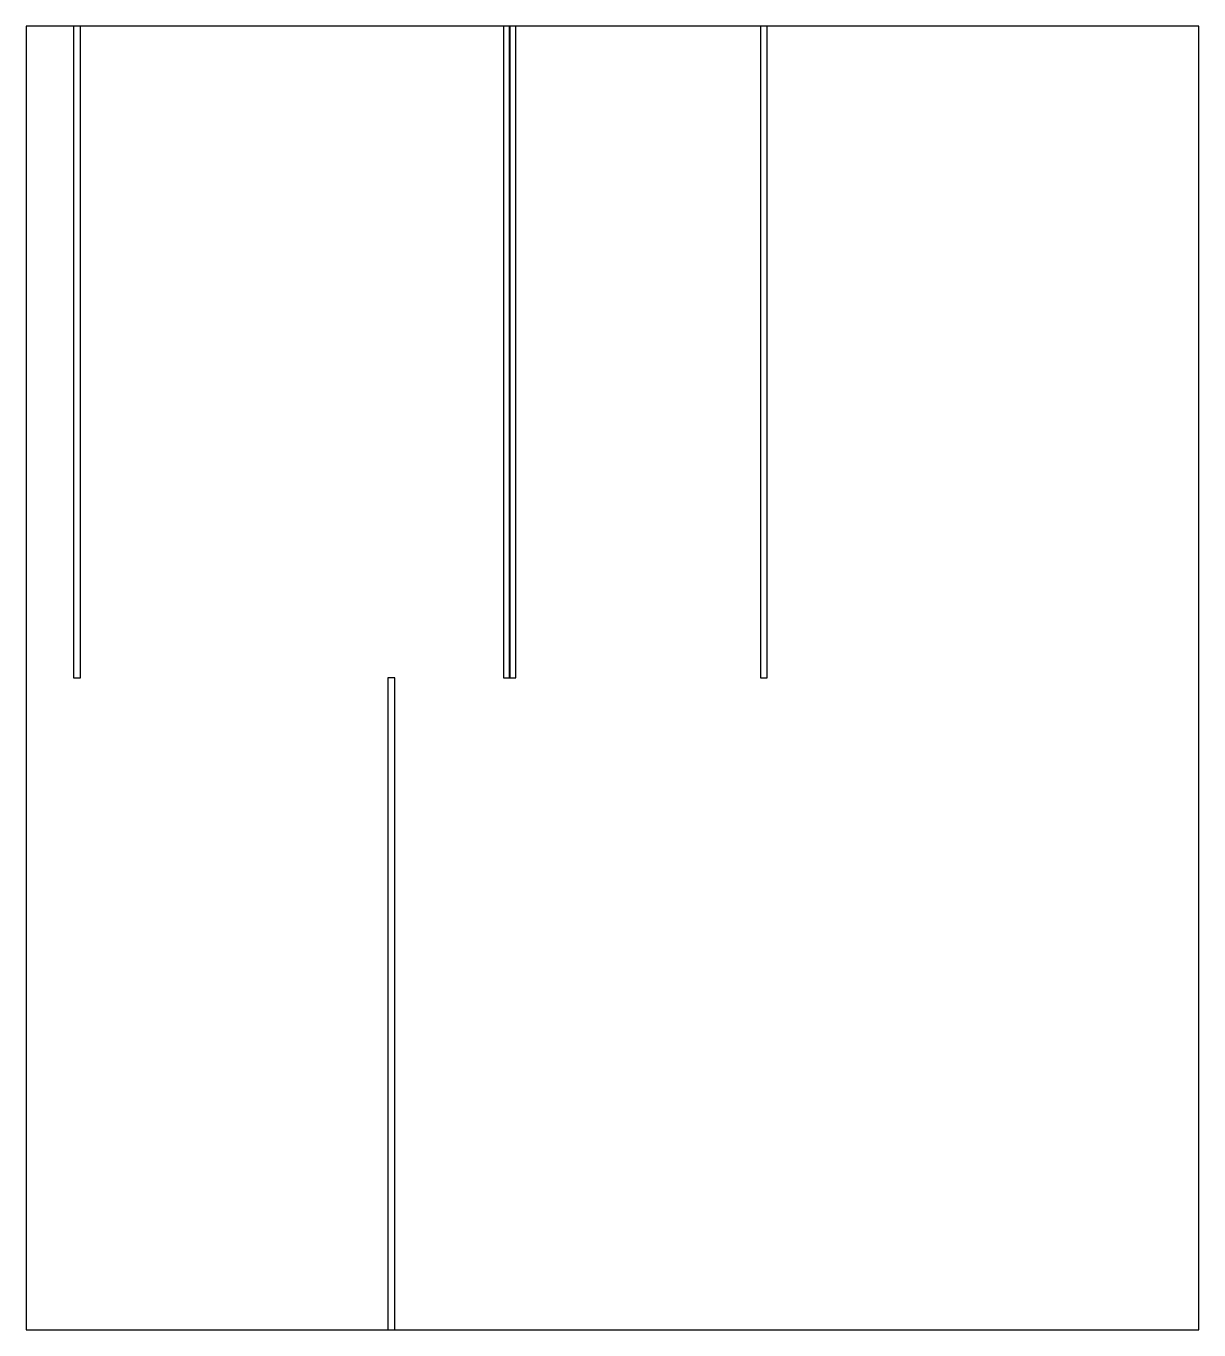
# Model space of a CAD drawing. Header units: millimetres. Extents: x 0 to 540, y 0 to 600.
import ezdxf

# ---------------------------------------------------------------- set-up
doc = ezdxf.new("R2010")
doc.units = ezdxf.units.MM
doc.layers.add('OUTLINE', color=5, linetype='Continuous')
doc.layers.add('SLOT', color=1, linetype='Continuous')

msp = doc.modelspace()

# ---------------------------------------------------------------- linework, layer by layer
at = {"layer": 'OUTLINE'}
msp.add_lwpolyline([(0, 0), (539.83, 0), (539.83, 600), (0, 600), (0, 0)], close=True, dxfattribs=at)
at = {"layer": 'SLOT'}
for points in [[(21.9, 300), (25, 300), (25, 600), (21.9, 600), (21.9, 300)], [(219.71, 300), (222.81, 300), (222.81, 600), (219.71, 600), (219.71, 300)], [(222.38, 300), (225.48, 300), (225.48, 600), (222.38, 600), (222.38, 300)], [(337.99, 300), (341.09, 300), (341.09, 600), (337.99, 600), (337.99, 300)], [(166.57, 0), (169.67, 0), (169.67, 300), (166.57, 300), (166.57, 0)]]:
    msp.add_lwpolyline(points, close=True, dxfattribs=at)

doc.saveas('drawing.dxf')
